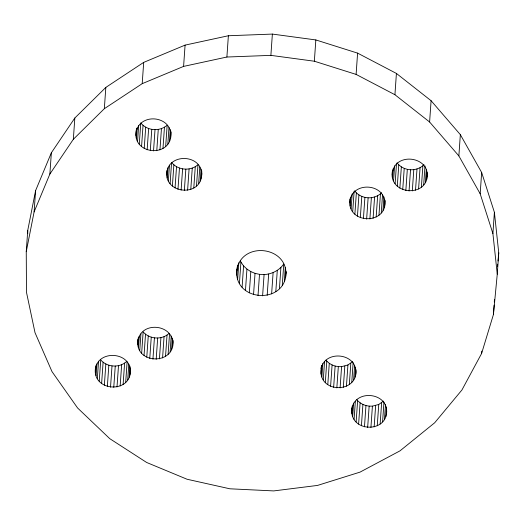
<?xml version="1.0" encoding="UTF-8"?>
<svg xmlns="http://www.w3.org/2000/svg" width="525" height="525" viewBox="0 0 525 525"><rect width="100%" height="100%" fill="white"/><g stroke="black" fill="none" stroke-linecap="round" stroke-linejoin="round"><path stroke-width="0.79" d="M170.822 131.066C174.418 159.567 128.244 155.472 136.94 127.988M166.786 174.996C165.92 152.762 202.453 153.169 201.705 175.153C200.196 198.247 162.022 193.141 167.121 170.264M355.688 374.167C358.542 352.19 322.153 348.974 320.9 371.004C320.388 394.006 358.404 392.798 355.93 369.593M386.512 413.674C389.366 391.696 352.977 388.48 351.724 410.511C350.969 432.121 386.649 433.086 386.676 411.311M26.25 251.685L27.74 230.403L35.595 190.614L51.358 152.775L74.832 118.007L105.827 87.412L143.692 62.383L185.082 45.117L228.375 35.746L272.37 34.086L315.84 39.939L357.591 53.123L396.414 73.441L431.091 100.715L460.346 134.643L481.661 172.489L494.392 212.284L498.75 252.912L497.26 274.194L493.428 314.547L481.596 353.496L461.954 389.944L434.693 422.763L400.011 450.844L360.019 472.126L317.527 485.422L273.735 490.914L229.852 488.795L187.084 479.253L146.652 462.479L109.751 438.657L77.588 407.984L52.008 371.628L35.011 332.666L26.486 292.313L26.25 251.685L34.105 211.897L35.595 190.614M34.105 211.897L49.868 174.057L51.358 152.775M49.868 174.057L73.343 139.282L74.832 118.007M73.343 139.282L104.337 108.695L105.827 87.412M130.436 369.731C131.729 394.498 90.917 391.637 95.603 367.277M95.452 372.652L95.95 365.558M96.082 375.637L96.908 363.818M97.342 378.525L98.556 361.187M99.238 381.216L100.728 359.94C107.08 367.356 119.529 368.183 126.663 361.449M101.62 383.493L103.11 362.211M104.357 385.258L105.84 363.976M107.349 386.498L108.839 365.216M110.519 387.207L112.009 365.925M113.768 387.365L115.257 366.083M117.009 386.958L118.499 365.676M135.962 135.489L136.402 129.183M136.441 138.488L137.156 128.244M120.159 385.967L121.649 364.691M137.543 141.409L138.646 125.646M104.337 108.695L142.203 83.665L143.692 62.383M139.282 144.165L140.766 122.883C146.921 130.85 159.718 131.926 167.16 125.18L165.67 146.462M123.119 384.392L124.609 363.11M141.56 146.56L143.049 125.278M125.692 382.312L127.122 361.823M127.713 379.883L128.815 364.12M144.218 148.457L145.701 127.175M129.163 377.18L129.938 366.148M130.042 374.299L130.482 367.992M147.151 149.828L148.641 128.546M150.288 150.668L151.771 129.386M172.961 340.115C175.882 365.853 133.507 364.731 138.016 339.235M137.872 344.61L138.364 337.516M137.852 341.598L138.548 337.076M138.502 347.596L139.269 336.564M153.523 150.964L155.013 129.688M139.762 350.483L140.917 333.933M141.658 353.174L143.141 331.898C149.5 339.314 161.943 340.141 169.083 333.408M156.778 150.701L158.268 129.419M144.04 355.451L145.523 334.169M159.961 149.861L161.444 128.579M146.77 357.217L148.26 335.934M162.973 148.437L164.463 127.155M149.769 358.457L151.252 337.175M167.829 144.112L168.984 127.555M152.933 359.166L154.422 337.883M169.424 141.468L170.251 129.649M167.265 177.995L167.98 167.751M170.448 138.62L170.887 132.32M168.368 180.915L169.47 165.152M156.188 359.323L157.671 338.041M170.107 183.671L171.59 162.389C177.745 170.349 190.542 171.432 197.984 164.686L196.494 185.968M159.429 358.916L160.919 337.634M172.384 186.067L173.873 164.784M162.579 357.925L164.062 336.65M175.042 187.957L176.525 166.674M142.203 83.665L183.593 66.399L185.082 45.117M165.539 356.35L167.029 335.068M177.975 189.335L179.465 168.052M168.105 354.27L169.542 333.775M181.112 190.175L182.602 168.893M170.126 351.842L171.229 336.079M171.583 349.138L172.351 338.107M172.456 346.257L172.843 340.738M184.347 190.47L185.837 169.188M187.602 190.207L189.092 168.925M190.785 189.368L192.268 168.085M193.797 187.937L195.287 166.661M198.653 183.612L199.808 167.062M200.255 180.974L201.075 169.148M201.541 172.141L201.646 170.566M201.272 178.126L201.771 171.032M201.705 175.153L201.876 172.791M183.593 66.399L226.892 57.028L228.375 35.746M286.079 271.622C286.847 305.104 232.916 302.452 236.841 269.266M236.755 275.093L237.366 266.424M236.736 270.848L237.668 265.112M237.648 279.307L238.809 262.756M239.426 283.382L240.916 262.1L240.319 260.741M242.097 287.182L243.587 265.899L240.916 262.1M245.464 290.391L246.947 269.108L243.587 265.899M249.316 292.878L250.806 271.596L246.947 269.108M253.542 294.63L255.032 273.348L250.806 271.596M226.892 57.028L270.88 55.368L272.37 34.086M258.018 295.627L259.501 274.345L255.032 273.348M262.605 295.851L264.088 274.568C271.812 274.227 279.333 270.408 283.769 264.016L282.279 285.298M267.179 295.273L268.669 273.998M271.622 293.888L273.112 272.606M275.802 291.664L277.292 270.382M279.431 288.724L280.914 267.448M284.333 281.485L285.324 267.297M285.567 277.417L285.954 271.897M497.26 274.194L492.909 233.566L480.172 193.771L458.863 155.925L429.608 121.997L394.925 94.723L356.108 74.406L314.35 61.222L315.84 39.939M321.064 368.642L321.175 367.067M321.07 374.017L321.674 365.348M321.858 376.989L322.79 363.589M323.275 379.837L324.542 361.705M325.31 382.449L326.799 361.167L325.986 360.124M327.79 384.595L329.28 363.313L326.799 361.167M330.599 386.229L332.089 364.947L329.28 363.313M333.644 387.338L335.134 366.056L332.089 364.947M356.108 74.406L357.591 53.123M336.84 387.909L338.33 366.627L335.134 366.056M385.028 200.622C387.188 225.98 345.345 223.978 350.136 198.955M349.86 202.893L350.26 198.332M350.188 205.905L350.792 197.236M351.127 208.852L352.177 193.876M340.102 387.929L341.585 366.647L347.924 364.967L352.642 361.613M352.708 211.654L354.139 191.166M354.874 214.167L356.363 192.885L354.631 190.877M343.324 387.378L344.813 366.096M357.446 216.188L358.929 194.906L356.363 192.885M346.434 386.249L347.924 364.967M360.321 217.698L361.81 196.416L358.929 194.906M349.328 384.523L350.818 363.248M351.763 382.351L353.141 362.644M363.412 218.669L364.901 197.393L361.81 196.416M353.64 379.844L354.637 365.656M351.724 410.511L351.888 408.148M352.157 407.538L352.268 405.963M351.894 413.523L352.387 406.429M354.952 377.088L355.615 367.631M352.682 416.496L353.614 403.095M366.634 219.102L368.123 197.827C373.039 197.977 378.151 196.324 381.603 192.741M354.099 419.337L355.366 401.212M369.889 218.984L371.378 197.702M356.134 421.949L357.623 400.673L356.81 399.623M358.614 424.102L360.104 402.819L357.623 400.673M373.098 218.288L374.587 197.006M361.423 425.736L362.913 404.453L360.104 402.819M376.163 217.009L377.652 195.727M378.971 215.152L380.454 193.876M364.468 426.845L365.958 405.562L362.913 404.453M381.268 212.887L382.535 194.762M367.664 427.416L369.154 406.133L365.958 405.562M383.007 210.315L383.939 196.914M384.169 207.513L384.667 200.419M384.753 204.56L384.845 199.979M370.926 427.435L372.409 406.153L378.748 404.467L383.467 401.12M394.925 94.723L396.414 73.441M374.154 426.884L375.637 405.602M427.389 173.368C428.571 198.752 386.846 194.985 392.608 170.126M392.28 174.851L392.674 170.29M392.602 177.863L393.264 168.407M393.547 180.81L394.59 165.834M377.258 425.749L378.748 404.467M395.122 183.612L396.5 163.912M380.152 424.029L381.642 402.747M397.294 186.126L398.777 164.843L397.044 162.835M382.587 421.857L383.965 402.15M399.86 188.147L401.349 166.865L398.777 164.843M384.471 419.35L385.514 404.375M385.777 416.594L386.439 407.137M402.734 189.656L404.224 168.374L401.349 166.865M405.832 190.627L407.315 169.345L404.224 168.374M409.047 191.061L410.537 169.785C415.452 169.936 420.564 168.282 424.023 164.699M412.309 190.942L413.798 169.66M415.518 190.247L417.001 168.965M418.583 188.967L420.072 167.685M421.385 187.11L422.874 165.834M423.682 184.846L425.007 165.933M425.421 182.273L426.3 169.66M429.608 121.997L431.091 100.715M426.589 179.471L427.087 172.377M458.863 155.925L460.346 134.643M480.172 193.771L481.661 172.489M481.596 353.496L481.76 351.133M492.909 233.566L494.392 212.284M493.428 314.547L494.091 305.084M494.307 301.934L494.471 299.572M497.444 266.634L497.674 264.213M497.982 260.984L498.75 252.912M95.438 369.639C97.105 349.63 130.482 351.271 130.325 371.306M350.149 199.907C353.423 181.86 383.112 183.33 384.74 201.554M392.562 171.865C396.093 152.211 429.24 156.463 427.173 176.518M138.436 338.651C143.364 321.097 172.863 324.857 172.745 343.265M237.556 266.687C244.926 241.874 285.771 246.999 285.967 273.197M136.828 129.57C142.163 113.754 168.368 116.064 170.71 132.641M338.33 366.627L341.585 366.647M369.154 406.133L372.409 406.153M259.501 274.345L264.088 274.568M270.88 55.368L314.35 61.222M407.315 169.345L410.537 169.785M364.901 197.393L368.123 197.827M27.74 230.403L27.759 233.658"/></g></svg>
